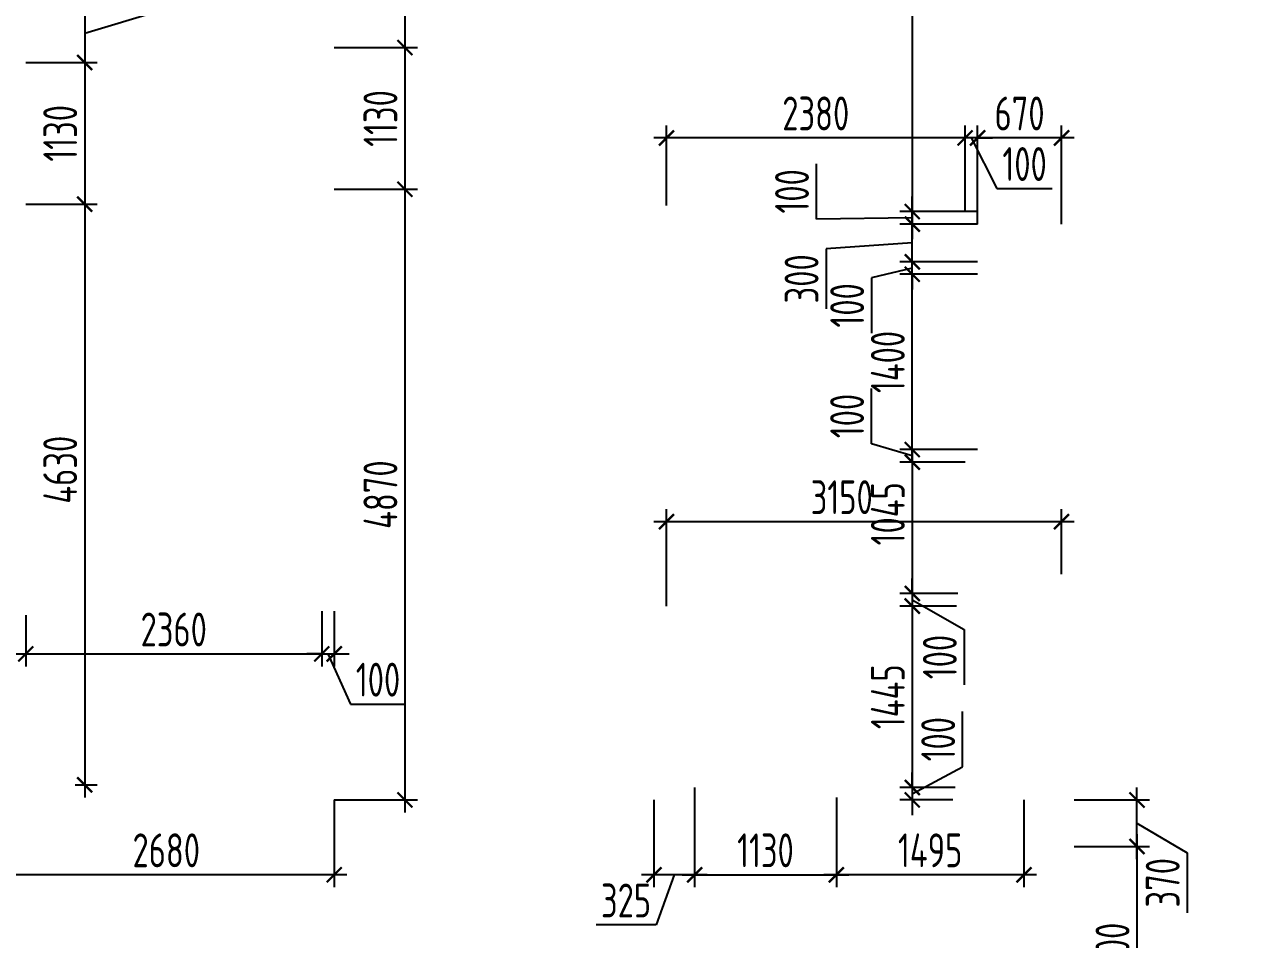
# Model space of a CAD drawing. Header units: millimetres. Extents: x -350007 to 536090, y -888 to 198380.
# Drawn here: x -190404 to -180628, y 117288 to 124585 of the extents above; entities that cross this region are included whole.
import ezdxf

# ---------------------------------------------------------------- set-up
doc = ezdxf.new("R2010")
doc.units = ezdxf.units.MM
doc.layers.add('АР_Размеры нов.', color=15, linetype='Continuous', lineweight=0)
doc.styles.add('ISOCPEUR', font='isocpeur.ttf', dxfattribs={"width": 0.7})
doc.dimstyles.new('R_100', dxfattribs={"dimtxt": 270, "dimasz": 120, "dimexe": 100, "dimexo": 0, "dimgap": 60, "dimtad": 1, "dimdec": 0, "dimrnd": 5, "dimzin": 0, "dimdsep": 46, "dimtxsty": 'ISOCPEUR', "dimblk": 'ARCHTICK', "dimcen": 0, "dimdle": 100, "dimclrd": 256, "dimclre": 256, "dimclrt": 256, "dimadec": 0, "dimazin": 0, "dimtfac": 2, "dimtdec": 0, "dimtofl": 0, "dimtmove": 1, "dimatfit": 3, "dimfxl": 1, "dimtvp": 3, "dimtolj": 1, "dimtzin": 0, "dimarcsym": 0})

# ---------------------------------------------------------------- blocks, each defined once
blk = doc.blocks.new('_ArchTick')
at = {"color": 0, "linetype": 'ByBlock', "const_width": 0.15}
blk.add_lwpolyline([(-0.5, -0.5), (0.5, 0.5)], dxfattribs=at)
blk = doc.blocks.new('*D2741')
at = {"layer": 'АР_Размеры нов.', "lineweight": -2, "ltscale": 100, "transparency": 16777216}
for p, q in [((-185060.2, 118380.7), (-185060.2, 117704)), ((-183930.2, 118380.7), (-183930.2, 117704)), ((-185160.2, 117804), (-183830.2, 117804))]:
    blk.add_line(p, q, dxfattribs=at)
at = {"layer": 'АР_Размеры нов.', "lineweight": -2, "ltscale": 100, "transparency": 16777216, "xscale": 120, "yscale": 120, "zscale": 120, "rotation": 180}
blk.add_blockref('_ArchTick', (-185060.2, 117804), dxfattribs=at)
at = {"layer": 'АР_Размеры нов.', "lineweight": -2, "ltscale": 100, "transparency": 16777216, "xscale": 120, "yscale": 120, "zscale": 120}
blk.add_blockref('_ArchTick', (-183930.2, 117804), dxfattribs=at)
at = {"layer": 'АР_Размеры нов.', "ltscale": 100, "transparency": 16777216, "insert": (-184495.2, 117999), "char_height": 270, "attachment_point": 5, "style": 'ISOCPEUR'}
blk.add_mtext('\\A1;1130', dxfattribs=at)
blk = doc.blocks.new('*D2538')
at = {"layer": 'АР_Размеры нов.', "lineweight": -2, "ltscale": 100, "transparency": 16777216}
for p, q in [((-181532.7, 118129), (-181532.7, 116229)), ((-182033.9, 118029), (-181432.7, 118029)), ((-182033.9, 116329), (-181432.7, 116329))]:
    blk.add_line(p, q, dxfattribs=at)
at = {"layer": 'АР_Размеры нов.', "lineweight": -2, "ltscale": 100, "transparency": 16777216, "xscale": 120, "yscale": 120, "zscale": 120}
for p, rotation in [((-181532.7, 118029), 90), ((-181532.7, 116329), 270)]:
    blk.add_blockref('_ArchTick', p, dxfattribs=dict(at, rotation=rotation))
at = {"layer": 'АР_Размеры нов.', "ltscale": 100, "transparency": 16777216, "insert": (-181727.7, 117179), "char_height": 270, "attachment_point": 5, "rotation": 90, "style": 'ISOCPEUR'}
blk.add_mtext('\\A1;1700', dxfattribs=at)
blk = doc.blocks.new('*D2543')
at = {"layer": 'АР_Размеры нов.', "lineweight": -2, "ltscale": 100, "transparency": 16777216}
for p, q in [((-189924.2, 124382.4), (-189924.2, 123052.4)), ((-190393.9, 124282.4), (-189824.2, 124282.4)), ((-190393.9, 123152.4), (-189824.2, 123152.4))]:
    blk.add_line(p, q, dxfattribs=at)
at = {"layer": 'АР_Размеры нов.', "lineweight": -2, "ltscale": 100, "transparency": 16777216, "xscale": 120, "yscale": 120, "zscale": 120}
for p, rotation in [((-189924.2, 124282.4), 90), ((-189924.2, 123152.4), 270)]:
    blk.add_blockref('_ArchTick', p, dxfattribs=dict(at, rotation=rotation))
at = {"layer": 'АР_Размеры нов.', "ltscale": 100, "transparency": 16777216, "insert": (-190119.2, 123717.4), "char_height": 270, "attachment_point": 5, "rotation": 90, "style": 'ISOCPEUR'}
blk.add_mtext('\\A1;1130', dxfattribs=at)
blk = doc.blocks.new('*D2683')
at = {"layer": 'АР_Размеры нов.', "lineweight": -2, "ltscale": 100, "transparency": 16777216}
for p, q in [((-185060.2, 118500.7), (-185060.2, 117704)), ((-185384.4, 118400.7), (-185384.4, 117704)), ((-184960.2, 117804), (-185484.4, 117804)), ((-185222.3, 117804), (-185367.6, 117404)), ((-185367.6, 117404), (-185846.7, 117404))]:
    blk.add_line(p, q, dxfattribs=at)
at = {"layer": 'АР_Размеры нов.', "lineweight": -2, "ltscale": 100, "transparency": 16777216, "xscale": 120, "yscale": 120, "zscale": 120, "rotation": 180}
blk.add_blockref('_ArchTick', (-185384.4, 117804), dxfattribs=at)
at = {"layer": 'АР_Размеры нов.', "lineweight": -2, "ltscale": 100, "transparency": 16777216, "xscale": 120, "yscale": 120, "zscale": 120}
blk.add_blockref('_ArchTick', (-185060.2, 117804), dxfattribs=at)
at = {"layer": 'АР_Размеры нов.', "ltscale": 100, "transparency": 16777216, "insert": (-185607.1, 117599), "char_height": 270, "attachment_point": 5, "style": 'ISOCPEUR'}
blk.add_mtext('\\A1;325', dxfattribs=at)
blk = doc.blocks.new('*D2858')
at = {"layer": 'АР_Размеры нов.', "lineweight": -2, "ltscale": 500, "transparency": 16777216}
for p, q in [((-189329.2, 124694.3), (-189329.2, 125192.3)), ((-189924.2, 124849.2), (-189924.2, 124182.4)), ((-190393.9, 124749.2), (-189824.2, 124749.2)), ((-189924.2, 124515.8), (-189329.2, 124694.3)), ((-190393.9, 124282.4), (-189824.2, 124282.4))]:
    blk.add_line(p, q, dxfattribs=at)
at = {"layer": 'АР_Размеры нов.', "lineweight": -2, "ltscale": 500, "transparency": 16777216, "xscale": 120, "yscale": 120, "zscale": 120}
for p, rotation in [((-189924.2, 124749.2), 90), ((-189924.2, 124282.4), 270)]:
    blk.add_blockref('_ArchTick', p, dxfattribs=dict(at, rotation=rotation))
at = {"layer": 'АР_Размеры нов.', "lineweight": 13, "ltscale": 500, "transparency": 16777216, "insert": (-189524.2, 124943.3), "char_height": 270, "attachment_point": 5, "rotation": 90, "style": 'ISOCPEUR'}
blk.add_mtext('\\A1;465', dxfattribs=at)
blk = doc.blocks.new('*D2859')
at = {"layer": 'АР_Размеры нов.', "lineweight": -2, "ltscale": 500, "transparency": 16777216}
for p, q in [((-189924.2, 123252.4), (-189924.2, 118420.7)), ((-190393.9, 123152.4), (-189824.2, 123152.4)), ((-189998.9, 118520.7), (-189824.2, 118520.7))]:
    blk.add_line(p, q, dxfattribs=at)
at = {"layer": 'АР_Размеры нов.', "lineweight": -2, "ltscale": 500, "transparency": 16777216, "xscale": 120, "yscale": 120, "zscale": 120}
for p, rotation in [((-189924.2, 123152.4), 90), ((-189924.2, 118520.7), 270)]:
    blk.add_blockref('_ArchTick', p, dxfattribs=dict(at, rotation=rotation))
at = {"layer": 'АР_Размеры нов.', "lineweight": 13, "ltscale": 500, "transparency": 16777216, "insert": (-190119.2, 121034.3), "char_height": 270, "attachment_point": 5, "rotation": 90, "style": 'ISOCPEUR'}
blk.add_mtext('\\A1;4630', dxfattribs=at)
blk = doc.blocks.new('*D2873')
at = {"layer": 'АР_Размеры нов.', "lineweight": -2, "ltscale": 500, "transparency": 16777216}
for p, q in [((-187370.5, 126101), (-187370.5, 124300.7)), ((-187933.9, 126001), (-187270.5, 126001)), ((-187933.9, 124400.7), (-187270.5, 124400.7))]:
    blk.add_line(p, q, dxfattribs=at)
at = {"layer": 'АР_Размеры нов.', "lineweight": -2, "ltscale": 500, "transparency": 16777216, "xscale": 120, "yscale": 120, "zscale": 120}
for p, rotation in [((-187370.5, 126001), 90), ((-187370.5, 124400.7), 270)]:
    blk.add_blockref('_ArchTick', p, dxfattribs=dict(at, rotation=rotation))
at = {"layer": 'АР_Размеры нов.', "lineweight": 13, "ltscale": 500, "transparency": 16777216, "insert": (-187565.5, 125200.8), "char_height": 270, "attachment_point": 5, "rotation": 90, "style": 'ISOCPEUR'}
blk.add_mtext('\\A1;1600', dxfattribs=at)
blk = doc.blocks.new('*D2874')
at = {"layer": 'АР_Размеры нов.', "lineweight": -2, "ltscale": 500, "transparency": 16777216}
for p, q in [((-187370.5, 124500.7), (-187370.5, 123170.8)), ((-187933.9, 124400.7), (-187270.5, 124400.7)), ((-187933.9, 123270.8), (-187270.5, 123270.8))]:
    blk.add_line(p, q, dxfattribs=at)
at = {"layer": 'АР_Размеры нов.', "lineweight": -2, "ltscale": 500, "transparency": 16777216, "xscale": 120, "yscale": 120, "zscale": 120}
for p, rotation in [((-187370.5, 124400.7), 90), ((-187370.5, 123270.8), 270)]:
    blk.add_blockref('_ArchTick', p, dxfattribs=dict(at, rotation=rotation))
at = {"layer": 'АР_Размеры нов.', "lineweight": 13, "ltscale": 500, "transparency": 16777216, "insert": (-187565.5, 123835.7), "char_height": 270, "attachment_point": 5, "rotation": 90, "style": 'ISOCPEUR'}
blk.add_mtext('\\A1;1130', dxfattribs=at)
blk = doc.blocks.new('*D2875')
at = {"layer": 'АР_Размеры нов.', "lineweight": -2, "ltscale": 500, "transparency": 16777216}
for p, q in [((-187370.5, 123370.8), (-187370.5, 118300.7)), ((-187933.9, 123270.8), (-187270.5, 123270.8)), ((-187933.9, 118400.7), (-187270.5, 118400.7))]:
    blk.add_line(p, q, dxfattribs=at)
at = {"layer": 'АР_Размеры нов.', "lineweight": -2, "ltscale": 500, "transparency": 16777216, "xscale": 120, "yscale": 120, "zscale": 120}
for p, rotation in [((-187370.5, 123270.8), 90), ((-187370.5, 118400.7), 270)]:
    blk.add_blockref('_ArchTick', p, dxfattribs=dict(at, rotation=rotation))
at = {"layer": 'АР_Размеры нов.', "lineweight": 13, "ltscale": 500, "transparency": 16777216, "insert": (-187565.5, 120835.7), "char_height": 270, "attachment_point": 5, "rotation": 90, "style": 'ISOCPEUR'}
blk.add_mtext('\\A1;4870', dxfattribs=at)
blk = doc.blocks.new('*D2876')
at = {"layer": 'АР_Размеры нов.', "lineweight": -2, "ltscale": 500, "transparency": 16777216}
for p, q in [((-190613.2, 118400.5), (-190613.2, 117704)), ((-187933.9, 118400.7), (-187933.9, 117704)), ((-187833.9, 117804), (-190713.2, 117804))]:
    blk.add_line(p, q, dxfattribs=at)
at = {"layer": 'АР_Размеры нов.', "lineweight": -2, "ltscale": 500, "transparency": 16777216, "xscale": 120, "yscale": 120, "zscale": 120, "rotation": 180}
blk.add_blockref('_ArchTick', (-190613.2, 117804), dxfattribs=at)
at = {"layer": 'АР_Размеры нов.', "lineweight": -2, "ltscale": 500, "transparency": 16777216, "xscale": 120, "yscale": 120, "zscale": 120}
blk.add_blockref('_ArchTick', (-187933.9, 117804), dxfattribs=at)
at = {"layer": 'АР_Размеры нов.', "lineweight": 13, "ltscale": 500, "transparency": 16777216, "insert": (-189273.5, 117999), "char_height": 270, "attachment_point": 5, "style": 'ISOCPEUR'}
blk.add_mtext('\\A1;2680', dxfattribs=at)
blk = doc.blocks.new('*D3079')
at = {"layer": 'АР_Размеры нов.', "lineweight": -2, "ltscale": 500, "transparency": 16777216}
for p, q in [((-190393.9, 119874), (-190393.9, 119465.1)), ((-188033.9, 119874), (-188033.9, 119465.1)), ((-190493.9, 119565.1), (-187933.9, 119565.1))]:
    blk.add_line(p, q, dxfattribs=at)
at = {"layer": 'АР_Размеры нов.', "lineweight": -2, "ltscale": 500, "transparency": 16777216, "xscale": 120, "yscale": 120, "zscale": 120, "rotation": 180}
blk.add_blockref('_ArchTick', (-190393.9, 119565.1), dxfattribs=at)
at = {"layer": 'АР_Размеры нов.', "lineweight": -2, "ltscale": 500, "transparency": 16777216, "xscale": 120, "yscale": 120, "zscale": 120}
blk.add_blockref('_ArchTick', (-188033.9, 119565.1), dxfattribs=at)
at = {"layer": 'АР_Размеры нов.', "lineweight": 13, "ltscale": 500, "transparency": 16777216, "insert": (-189213.9, 119760.1), "char_height": 270, "attachment_point": 5, "style": 'ISOCPEUR'}
blk.add_mtext('\\A1;2360', dxfattribs=at)
blk = doc.blocks.new('*D3084')
at = {"layer": 'АР_Размеры нов.', "lineweight": -2, "ltscale": 500, "transparency": 16777216}
for p, q in [((-188033.9, 119905.1), (-188033.9, 119465.1)), ((-187933.9, 119905.1), (-187933.9, 119465.1)), ((-188033.9, 119565.1), (-188153.9, 119565.1)), ((-188033.9, 119565.1), (-187933.9, 119565.1)), ((-187983.9, 119565.1), (-187805.4, 119165.1)), ((-187933.9, 119565.1), (-187813.9, 119565.1)), ((-187805.4, 119165.1), (-187364.1, 119165.1))]:
    blk.add_line(p, q, dxfattribs=at)
at = {"layer": 'АР_Размеры нов.', "lineweight": -2, "ltscale": 500, "transparency": 16777216, "xscale": 120, "yscale": 120, "zscale": 120}
blk.add_blockref('_ArchTick', (-188033.9, 119565.1), dxfattribs=at)
at = {"layer": 'АР_Размеры нов.', "lineweight": -2, "ltscale": 500, "transparency": 16777216, "xscale": 120, "yscale": 120, "zscale": 120, "rotation": 180}
blk.add_blockref('_ArchTick', (-187933.9, 119565.1), dxfattribs=at)
at = {"layer": 'АР_Размеры нов.', "lineweight": 13, "ltscale": 500, "transparency": 16777216, "insert": (-187584.8, 119360.1), "char_height": 270, "attachment_point": 5, "style": 'ISOCPEUR'}
blk.add_mtext('\\A1;100', dxfattribs=at)
blk = doc.blocks.new('*D1638')
at = {"layer": 'АР_Размеры нов.', "lineweight": -2, "ltscale": 500, "transparency": 16777216}
for p, q in [((-185284.4, 119947.2), (-185284.4, 120720.2)), ((-182133.9, 120201.1), (-182133.9, 120720.2)), ((-185384.4, 120620.2), (-182033.9, 120620.2))]:
    blk.add_line(p, q, dxfattribs=at)
at = {"layer": 'АР_Размеры нов.', "lineweight": -2, "ltscale": 500, "transparency": 16777216, "xscale": 120, "yscale": 120, "zscale": 120, "rotation": 180}
blk.add_blockref('_ArchTick', (-185284.4, 120620.2), dxfattribs=at)
at = {"layer": 'АР_Размеры нов.', "lineweight": -2, "ltscale": 500, "transparency": 16777216, "xscale": 120, "yscale": 120, "zscale": 120}
blk.add_blockref('_ArchTick', (-182133.9, 120620.2), dxfattribs=at)
at = {"layer": 'АР_Размеры нов.', "lineweight": 13, "ltscale": 500, "transparency": 16777216, "insert": (-183887.1, 120815.2), "char_height": 270, "attachment_point": 5, "style": 'ISOCPEUR'}
blk.add_mtext('\\A1;3150', dxfattribs=at)
blk = doc.blocks.new('*D1639')
at = {"layer": 'АР_Размеры нов.', "lineweight": -2, "ltscale": 500, "transparency": 16777216}
for p, q in [((-182803.9, 122992.8), (-182803.9, 123780.4)), ((-182134, 122992.8), (-182134, 123780.4)), ((-182034, 123680.4), (-182903.9, 123680.4))]:
    blk.add_line(p, q, dxfattribs=at)
at = {"layer": 'АР_Размеры нов.', "lineweight": -2, "ltscale": 500, "transparency": 16777216, "xscale": 120, "yscale": 120, "zscale": 120, "rotation": 180}
blk.add_blockref('_ArchTick', (-182803.9, 123680.4), dxfattribs=at)
at = {"layer": 'АР_Размеры нов.', "lineweight": -2, "ltscale": 500, "transparency": 16777216, "xscale": 120, "yscale": 120, "zscale": 120}
blk.add_blockref('_ArchTick', (-182134, 123680.4), dxfattribs=at)
at = {"layer": 'АР_Размеры нов.', "lineweight": 13, "ltscale": 500, "transparency": 16777216, "insert": (-182469, 123875.4), "char_height": 270, "attachment_point": 5, "style": 'ISOCPEUR'}
blk.add_mtext('\\A1;670', dxfattribs=at)
blk = doc.blocks.new('*D1640')
at = {"layer": 'АР_Размеры нов.', "lineweight": -2, "ltscale": 500, "transparency": 16777216}
for p, q in [((-182903.9, 123092.8), (-182903.9, 123780.4)), ((-182803.9, 122992.8), (-182803.9, 123780.4)), ((-182903.9, 123680.4), (-183023.9, 123680.4)), ((-182803.9, 123680.4), (-182903.9, 123680.4)), ((-182853.9, 123680.4), (-182649.3, 123277.2)), ((-182803.9, 123680.4), (-182683.9, 123680.4)), ((-182649.3, 123277.2), (-182208, 123277.2))]:
    blk.add_line(p, q, dxfattribs=at)
at = {"layer": 'АР_Размеры нов.', "lineweight": -2, "ltscale": 500, "transparency": 16777216, "xscale": 120, "yscale": 120, "zscale": 120}
blk.add_blockref('_ArchTick', (-182903.9, 123680.4), dxfattribs=at)
at = {"layer": 'АР_Размеры нов.', "lineweight": -2, "ltscale": 500, "transparency": 16777216, "xscale": 120, "yscale": 120, "zscale": 120, "rotation": 180}
blk.add_blockref('_ArchTick', (-182803.9, 123680.4), dxfattribs=at)
at = {"layer": 'АР_Размеры нов.', "lineweight": 13, "ltscale": 500, "transparency": 16777216, "insert": (-182428.7, 123472.2), "char_height": 270, "attachment_point": 5, "style": 'ISOCPEUR'}
blk.add_mtext('\\A1;100', dxfattribs=at)
blk = doc.blocks.new('*D1641')
at = {"layer": 'АР_Размеры нов.', "lineweight": -2, "ltscale": 500, "transparency": 16777216}
for p, q in [((-185284.4, 123142.4), (-185284.4, 123780.4)), ((-182903.9, 123092.8), (-182903.9, 123780.4)), ((-182803.9, 123680.4), (-185384.4, 123680.4))]:
    blk.add_line(p, q, dxfattribs=at)
at = {"layer": 'АР_Размеры нов.', "lineweight": -2, "ltscale": 500, "transparency": 16777216, "xscale": 120, "yscale": 120, "zscale": 120, "rotation": 180}
blk.add_blockref('_ArchTick', (-185284.4, 123680.4), dxfattribs=at)
at = {"layer": 'АР_Размеры нов.', "lineweight": -2, "ltscale": 500, "transparency": 16777216, "xscale": 120, "yscale": 120, "zscale": 120}
blk.add_blockref('_ArchTick', (-182903.9, 123680.4), dxfattribs=at)
at = {"layer": 'АР_Размеры нов.', "lineweight": 13, "ltscale": 500, "transparency": 16777216, "insert": (-184094.2, 123875.4), "char_height": 270, "attachment_point": 5, "style": 'ISOCPEUR'}
blk.add_mtext('\\A1;2380', dxfattribs=at)
blk = doc.blocks.new('*D1642')
at = {"layer": 'АР_Размеры нов.', "lineweight": -2, "ltscale": 500, "transparency": 16777216}
for p, q in [((-183324.5, 127450.7), (-183324.5, 122992.8)), ((-184756, 127350.7), (-183224.5, 127350.7)), ((-182903.9, 123092.8), (-183424.5, 123092.8))]:
    blk.add_line(p, q, dxfattribs=at)
at = {"layer": 'АР_Размеры нов.', "lineweight": -2, "ltscale": 500, "transparency": 16777216, "xscale": 120, "yscale": 120, "zscale": 120}
for p, rotation in [((-183324.5, 127350.7), 90), ((-183324.5, 123092.8), 270)]:
    blk.add_blockref('_ArchTick', p, dxfattribs=dict(at, rotation=rotation))
at = {"layer": 'АР_Размеры нов.', "lineweight": 13, "ltscale": 500, "transparency": 16777216, "insert": (-183519.5, 125221.7), "char_height": 270, "attachment_point": 5, "rotation": 90, "style": 'ISOCPEUR'}
blk.add_mtext('\\A1;4260', dxfattribs=at)
blk = doc.blocks.new('*D1643')
at = {"layer": 'АР_Размеры нов.', "lineweight": -2, "ltscale": 500, "transparency": 16777216}
for p, q in [((-183649.5, 121242.1), (-183649.5, 121683.4)), ((-183324.5, 121144.6), (-183649.5, 121242.1)), ((-183324.5, 121194.6), (-183324.5, 121314.6)), ((-182803.9, 121194.6), (-183424.5, 121194.6)), ((-183324.5, 121194.6), (-183324.5, 121094.6)), ((-182903.9, 121094.6), (-183424.5, 121094.6)), ((-183324.5, 121094.6), (-183324.5, 120974.6))]:
    blk.add_line(p, q, dxfattribs=at)
at = {"layer": 'АР_Размеры нов.', "lineweight": -2, "ltscale": 500, "transparency": 16777216, "xscale": 120, "yscale": 120, "zscale": 120}
for p, rotation in [((-183324.5, 121194.6), 270), ((-183324.5, 121094.6), 90)]:
    blk.add_blockref('_ArchTick', p, dxfattribs=dict(at, rotation=rotation))
at = {"layer": 'АР_Размеры нов.', "lineweight": 13, "ltscale": 500, "transparency": 16777216, "insert": (-183844.5, 121462.8), "char_height": 270, "attachment_point": 5, "rotation": 90, "style": 'ISOCPEUR'}
blk.add_mtext('\\A1;100', dxfattribs=at)
blk = doc.blocks.new('*D1644')
at = {"layer": 'АР_Размеры нов.', "lineweight": -2, "ltscale": 500, "transparency": 16777216}
for p, q in [((-183324.5, 121194.6), (-183324.5, 119947.2)), ((-182903.9, 121094.6), (-183424.5, 121094.6)), ((-182962.5, 120047.2), (-183424.5, 120047.2))]:
    blk.add_line(p, q, dxfattribs=at)
at = {"layer": 'АР_Размеры нов.', "lineweight": -2, "ltscale": 500, "transparency": 16777216, "xscale": 120, "yscale": 120, "zscale": 120}
for p, rotation in [((-183324.5, 121094.6), 90), ((-183324.5, 120047.2), 270)]:
    blk.add_blockref('_ArchTick', p, dxfattribs=dict(at, rotation=rotation))
at = {"layer": 'АР_Размеры нов.', "lineweight": 13, "ltscale": 500, "transparency": 16777216, "insert": (-183519.5, 120683), "char_height": 270, "attachment_point": 5, "rotation": 90, "style": 'ISOCPEUR'}
blk.add_mtext('\\A1;1045', dxfattribs=at)
blk = doc.blocks.new('*D1645')
at = {"layer": 'АР_Размеры нов.', "lineweight": -2, "ltscale": 500, "transparency": 16777216}
for p, q in [((-183324.5, 120047.2), (-183324.5, 120167.2)), ((-182962.5, 120047.2), (-183424.5, 120047.2)), ((-183324.5, 120047.2), (-183324.5, 119947.2)), ((-183324.5, 119997.2), (-182909.8, 119761.4)), ((-182972.3, 119947.2), (-183424.5, 119947.2)), ((-183324.5, 119947.2), (-183324.5, 119827.2)), ((-182909.8, 119761.4), (-182909.8, 119320.1))]:
    blk.add_line(p, q, dxfattribs=at)
at = {"layer": 'АР_Размеры нов.', "lineweight": -2, "ltscale": 500, "transparency": 16777216, "xscale": 120, "yscale": 120, "zscale": 120}
for p, rotation in [((-183324.5, 120047.2), 270), ((-183324.5, 119947.2), 90)]:
    blk.add_blockref('_ArchTick', p, dxfattribs=dict(at, rotation=rotation))
at = {"layer": 'АР_Размеры нов.', "lineweight": 13, "ltscale": 500, "transparency": 16777216, "insert": (-183104.8, 119540.7), "char_height": 270, "attachment_point": 5, "rotation": 90, "style": 'ISOCPEUR'}
blk.add_mtext('\\A1;100', dxfattribs=at)
blk = doc.blocks.new('*D1646')
at = {"layer": 'АР_Размеры нов.', "lineweight": -2, "ltscale": 500, "transparency": 16777216}
for p, q in [((-183324.5, 120047.2), (-183324.5, 118400.7)), ((-182972.3, 119947.2), (-183424.5, 119947.2)), ((-182982, 118500.7), (-183424.5, 118500.7))]:
    blk.add_line(p, q, dxfattribs=at)
at = {"layer": 'АР_Размеры нов.', "lineweight": -2, "ltscale": 500, "transparency": 16777216, "xscale": 120, "yscale": 120, "zscale": 120}
for p, rotation in [((-183324.5, 119947.2), 90), ((-183324.5, 118500.7), 270)]:
    blk.add_blockref('_ArchTick', p, dxfattribs=dict(at, rotation=rotation))
at = {"layer": 'АР_Размеры нов.', "lineweight": 13, "ltscale": 500, "transparency": 16777216, "insert": (-183519.5, 119223.9), "char_height": 270, "attachment_point": 5, "rotation": 90, "style": 'ISOCPEUR'}
blk.add_mtext('\\A1;1445', dxfattribs=at)
blk = doc.blocks.new('*D1647')
at = {"layer": 'АР_Размеры нов.', "lineweight": -2, "ltscale": 500, "transparency": 16777216}
for p, q in [((-182923, 118664.8), (-182923, 119106.1)), ((-183324.5, 118450.7), (-182923, 118664.8)), ((-183324.5, 118500.7), (-183324.5, 118620.7)), ((-182982, 118500.7), (-183424.5, 118500.7)), ((-183324.5, 118500.7), (-183324.5, 118400.7)), ((-183001.6, 118400.7), (-183424.5, 118400.7)), ((-183324.5, 118400.7), (-183324.5, 118280.7))]:
    blk.add_line(p, q, dxfattribs=at)
at = {"layer": 'АР_Размеры нов.', "lineweight": -2, "ltscale": 500, "transparency": 16777216, "xscale": 120, "yscale": 120, "zscale": 120}
for p, rotation in [((-183324.5, 118500.7), 270), ((-183324.5, 118400.7), 90)]:
    blk.add_blockref('_ArchTick', p, dxfattribs=dict(at, rotation=rotation))
at = {"layer": 'АР_Размеры нов.', "lineweight": 13, "ltscale": 500, "transparency": 16777216, "insert": (-183118, 118885.4), "char_height": 270, "attachment_point": 5, "rotation": 90, "style": 'ISOCPEUR'}
blk.add_mtext('\\A1;100', dxfattribs=at)
blk = doc.blocks.new('*D1648')
at = {"layer": 'АР_Размеры нов.', "lineweight": -2, "ltscale": 500, "transparency": 16777216}
for p, q in [((-183324.5, 121094.6), (-183324.5, 122692.8)), ((-182804, 122592.8), (-183424.5, 122592.8)), ((-182803.9, 121194.6), (-183424.5, 121194.6))]:
    blk.add_line(p, q, dxfattribs=at)
at = {"layer": 'АР_Размеры нов.', "lineweight": -2, "ltscale": 500, "transparency": 16777216, "xscale": 120, "yscale": 120, "zscale": 120}
for p, rotation in [((-183324.5, 122592.8), 90), ((-183324.5, 121194.6), 270)]:
    blk.add_blockref('_ArchTick', p, dxfattribs=dict(at, rotation=rotation))
at = {"layer": 'АР_Размеры нов.', "lineweight": 13, "ltscale": 500, "transparency": 16777216, "insert": (-183519.5, 121893.7), "char_height": 270, "attachment_point": 5, "rotation": 90, "style": 'ISOCPEUR'}
blk.add_mtext('\\A1;1400', dxfattribs=at)
blk = doc.blocks.new('*D1649')
at = {"layer": 'АР_Размеры нов.', "lineweight": -2, "ltscale": 500, "transparency": 16777216}
for p, q in [((-183324.5, 122692.8), (-183324.5, 122812.8)), ((-182804, 122692.8), (-183424.5, 122692.8)), ((-183324.5, 122592.8), (-183324.5, 122692.8)), ((-183324.5, 122642.8), (-183648.8, 122565.7)), ((-183648.8, 122565.7), (-183648.8, 122124.4)), ((-182804, 122592.8), (-183424.5, 122592.8)), ((-183324.5, 122592.8), (-183324.5, 122472.8))]:
    blk.add_line(p, q, dxfattribs=at)
at = {"layer": 'АР_Размеры нов.', "lineweight": -2, "ltscale": 500, "transparency": 16777216, "xscale": 120, "yscale": 120, "zscale": 120}
for p, rotation in [((-183324.5, 122692.8), 270), ((-183324.5, 122592.8), 90)]:
    blk.add_blockref('_ArchTick', p, dxfattribs=dict(at, rotation=rotation))
at = {"layer": 'АР_Размеры нов.', "lineweight": 13, "ltscale": 500, "transparency": 16777216, "insert": (-183843.8, 122345.1), "char_height": 270, "attachment_point": 5, "rotation": 90, "style": 'ISOCPEUR'}
blk.add_mtext('\\A1;100', dxfattribs=at)
blk = doc.blocks.new('*D1650')
at = {"layer": 'АР_Размеры нов.', "lineweight": -2, "ltscale": 500, "transparency": 16777216}
for p, q in [((-183324.5, 122592.8), (-183324.5, 123092.8)), ((-182803.9, 122992.8), (-183424.5, 122992.8)), ((-183324.5, 122842.8), (-184012.2, 122796.1)), ((-184012.2, 122796.1), (-184012.2, 122317)), ((-182804, 122692.8), (-183424.5, 122692.8))]:
    blk.add_line(p, q, dxfattribs=at)
at = {"layer": 'АР_Размеры нов.', "lineweight": -2, "ltscale": 500, "transparency": 16777216, "xscale": 120, "yscale": 120, "zscale": 120}
for p, rotation in [((-183324.5, 122992.8), 90), ((-183324.5, 122692.8), 270)]:
    blk.add_blockref('_ArchTick', p, dxfattribs=dict(at, rotation=rotation))
at = {"layer": 'АР_Размеры нов.', "lineweight": 13, "ltscale": 500, "transparency": 16777216, "insert": (-184207.2, 122556.5), "char_height": 270, "attachment_point": 5, "rotation": 90, "style": 'ISOCPEUR'}
blk.add_mtext('\\A1;300', dxfattribs=at)
blk = doc.blocks.new('*D1651')
at = {"layer": 'АР_Размеры нов.', "lineweight": -2, "ltscale": 500, "transparency": 16777216}
for p, q in [((-184088.7, 123033.7), (-184088.7, 123475)), ((-183324.5, 123092.8), (-183324.5, 123212.8)), ((-182803.9, 123092.8), (-183424.5, 123092.8)), ((-183324.5, 122992.8), (-183324.5, 123092.8)), ((-183324.5, 123042.8), (-184088.7, 123033.7)), ((-182803.9, 122992.8), (-183424.5, 122992.8)), ((-183324.5, 122992.8), (-183324.5, 122872.8))]:
    blk.add_line(p, q, dxfattribs=at)
at = {"layer": 'АР_Размеры нов.', "lineweight": -2, "ltscale": 500, "transparency": 16777216, "xscale": 120, "yscale": 120, "zscale": 120}
for p, rotation in [((-183324.5, 123092.8), 270), ((-183324.5, 122992.8), 90)]:
    blk.add_blockref('_ArchTick', p, dxfattribs=dict(at, rotation=rotation))
at = {"layer": 'АР_Размеры нов.', "lineweight": 13, "ltscale": 500, "transparency": 16777216, "insert": (-184283.7, 123254.3), "char_height": 270, "attachment_point": 5, "rotation": 90, "style": 'ISOCPEUR'}
blk.add_mtext('\\A1;100', dxfattribs=at)
blk = doc.blocks.new('*D1652')
at = {"layer": 'АР_Размеры нов.', "lineweight": -2, "ltscale": 500, "transparency": 16777216}
for p, q in [((-181532.7, 117929), (-181532.7, 118500.7)), ((-182033.9, 118400.7), (-181432.7, 118400.7)), ((-181532.7, 118214.9), (-181132.7, 117979.9)), ((-182033.9, 118029), (-181432.7, 118029)), ((-181132.7, 117979.9), (-181132.7, 117500.8))]:
    blk.add_line(p, q, dxfattribs=at)
at = {"layer": 'АР_Размеры нов.', "lineweight": -2, "ltscale": 500, "transparency": 16777216, "xscale": 120, "yscale": 120, "zscale": 120}
for p, rotation in [((-181532.7, 118400.7), 90), ((-181532.7, 118029), 270)]:
    blk.add_blockref('_ArchTick', p, dxfattribs=dict(at, rotation=rotation))
at = {"layer": 'АР_Размеры нов.', "lineweight": 13, "ltscale": 500, "transparency": 16777216, "insert": (-181327.7, 117740.3), "char_height": 270, "attachment_point": 5, "rotation": 90, "style": 'ISOCPEUR'}
blk.add_mtext('\\A1;370', dxfattribs=at)
blk = doc.blocks.new('*D4066')
at = {"layer": 'АР_Размеры нов.', "lineweight": -2, "transparency": 16777216}
for p, q in [((-183930.2, 118420.7), (-183930.2, 117704)), ((-182433.9, 118400.7), (-182433.9, 117704)), ((-182333.9, 117804), (-184030.2, 117804))]:
    blk.add_line(p, q, dxfattribs=at)
at = {"layer": 'АР_Размеры нов.', "lineweight": -2, "transparency": 16777216, "xscale": 120, "yscale": 120, "zscale": 120, "rotation": 180}
blk.add_blockref('_ArchTick', (-183930.2, 117804), dxfattribs=at)
at = {"layer": 'АР_Размеры нов.', "lineweight": -2, "transparency": 16777216, "xscale": 120, "yscale": 120, "zscale": 120}
blk.add_blockref('_ArchTick', (-182433.9, 117804), dxfattribs=at)
at = {"layer": 'АР_Размеры нов.', "transparency": 16777216, "insert": (-183182, 117999), "char_height": 270, "attachment_point": 5, "style": 'ISOCPEUR'}
blk.add_mtext('\\A1;1495', dxfattribs=at)
blk = doc.blocks.new('*D7184')
at = {"layer": 'АР_Размеры нов.', "lineweight": -2, "transparency": 16777216}
for p, q in [((-186100.2, 131670.6), (-186002.7, 131995.6)), ((-186002.7, 131995.6), (-185655.9, 131995.6)), ((-186145.2, 131370.7), (-186145.2, 131770.6)), ((-186055.2, 131530.7), (-186055.2, 131770.6)), ((-186145.2, 131670.6), (-186265.2, 131670.6)), ((-186145.2, 131670.6), (-186055.2, 131670.6)), ((-186055.2, 131670.6), (-185935.2, 131670.6)), ((-281863.4, 59884.7), (-281863.4, 59308.8)), ((-281179, 59884.7), (-281179, 59308.8)), ((-281963.4, 59408.8), (-281079, 59408.8))]:
    blk.add_line(p, q, dxfattribs=at)
at = {"layer": 'АР_Размеры нов.', "lineweight": -2, "transparency": 16777216, "xscale": 120, "yscale": 120, "zscale": 120}
for p in [(-186145.2, 131670.6), (-281179, 59408.8)]:
    blk.add_blockref('_ArchTick', p, dxfattribs=at)
at = {"layer": 'АР_Размеры нов.', "lineweight": -2, "transparency": 16777216, "xscale": 120, "yscale": 120, "zscale": 120, "rotation": 180}
for p in [(-186055.2, 131670.6), (-281863.4, 59408.8)]:
    blk.add_blockref('_ArchTick', p, dxfattribs=at)
at = {"layer": 'АР_Размеры нов.', "transparency": 16777216, "char_height": 270, "attachment_point": 5, "style": 'ISOCPEUR'}
for s, insert in [('\\A1;90', (-185829.3, 132190.6)), ('\\A1;685', (-281521.2, 59603.8))]:
    blk.add_mtext(s, dxfattribs=dict(at, insert=insert))
blk = doc.blocks.new('*D7185')
at = {"layer": 'АР_Размеры нов.', "lineweight": -2, "transparency": 16777216}
for p, q in [((-152915.4, 120873.4), (-152915.4, 121314.7)), ((-153510.4, 120694.9), (-152915.4, 120873.4)), ((-153510.4, 120520.7), (-153510.4, 120869.1)), ((-154303.9, 120769.1), (-153410.4, 120769.1)), ((-154463.9, 120620.7), (-153410.4, 120620.7)), ((-280686, 59784.7), (-280686, 60786.4)), ((-281179, 60686.4), (-280586, 60686.4)), ((-281179, 59884.7), (-280586, 59884.7))]:
    blk.add_line(p, q, dxfattribs=at)
at = {"layer": 'АР_Размеры нов.', "lineweight": -2, "transparency": 16777216, "xscale": 120, "yscale": 120, "zscale": 120}
for p, rotation in [((-153510.4, 120769.1), 90), ((-153510.4, 120620.7), 270), ((-280686, 60686.4), 90), ((-280686, 59884.7), 270)]:
    blk.add_blockref('_ArchTick', p, dxfattribs=dict(at, rotation=rotation))
at = {"layer": 'АР_Размеры нов.', "transparency": 16777216, "char_height": 270, "attachment_point": 5, "rotation": 90, "style": 'ISOCPEUR'}
for s, insert in [('\\A1;150', (-153110.4, 121094.1)), ('\\A1;800', (-280881, 60285.5))]:
    blk.add_mtext(s, dxfattribs=dict(at, insert=insert))

msp = doc.modelspace()

# ---------------------------------------------------------------- dimensions: what is measured, and where the dimension line sits
at = {"layer": 'АР_Размеры нов.'}
for base, p1, p2, picture, middle in [((-186055.2, 131670.6), (-186145.2, 131370.7), (-186055.2, 131530.7), '*D7184', (-185942.7, 132190.6)), ((-281179, 59408.8), (-281863.4, 59884.7), (-281179, 59884.7), '*D7184', (-281521.2, 59603.8)), ((-183930.2, 117804), (-182433.9, 118400.7), (-183930.2, 118420.7), '*D4066', (-183182, 117999))]:
    dim = msp.add_linear_dim(base=base, p1=p1, p2=p2, dimstyle='R_100', override={"dimpost": '\\X'}, dxfattribs=at)
    dim.commit()
    dim.dimension.update_dxf_attribs({"geometry": picture, "text_midpoint": middle})
at = {"layer": 'АР_Размеры нов.', "lineweight": 13, "ltscale": 500}
for base, p1, p2, override, picture, middle in [((-183324.5, 123092.8), (-184756, 127350.7), (-182903.9, 123092.8), {"dimpost": '\\X'}, '*D1642', (-183519.5, 125221.7)), ((-187370.5, 124400.7), (-187933.9, 126001), (-187933.9, 124400.7), {"dimpost": '\\X'}, '*D2873', (-187565.5, 125200.8)), ((-189924.2, 124282.4), (-190393.9, 124749.2), (-190393.9, 124282.4), {"dimpost": '\\X', "dimfxl": 2.5, "dimarcsym": 1}, '*D2858', (-189524.2, 124754.3)), ((-187370.5, 123270.8), (-187933.9, 124400.7), (-187933.9, 123270.8), {"dimpost": '\\X'}, '*D2874', (-187565.5, 123835.7)), ((-187370.5, 118400.7), (-187933.9, 123270.8), (-187933.9, 118400.7), {"dimpost": '\\X'}, '*D2875', (-187565.5, 120835.7)), ((-183324.5, 122592.8), (-182803.9, 121194.6), (-182804, 122592.8), {"dimpost": '\\X'}, '*D1648', (-183519.5, 121893.7)), ((-183324.5, 121094.6), (-182803.9, 121194.6), (-182903.9, 121094.6), {"dimpost": '\\X'}, '*D1643', (-183844.5, 121302.1)), ((-183324.4592, 118500.6825), (-182972.3066, 119947.1651), (-182982.0207, 118500.6825), {"dimpost": '\\X'}, '*D1646', (-183519.4592, 119223.9238))]:
    dim = msp.add_linear_dim(base=base, p1=p1, p2=p2, angle=90, dimstyle='R_100', override=override, dxfattribs=at)
    dim.commit()
    dim.dimension.update_dxf_attribs({"geometry": picture, "text_midpoint": middle})
at = {"layer": 'АР_Размеры нов.', "ltscale": 100}
for base, p1, p2, picture, middle in [((-189924.2, 123152.4), (-190393.9, 124282.4), (-190393.9, 123152.4), '*D2543', (-190119.2, 123717.4)), ((-181532.7, 116329), (-182033.9, 118029), (-182033.9, 116329), '*D2538', (-181727.7, 117179))]:
    dim = msp.add_linear_dim(base=base, p1=p1, p2=p2, angle=90, dimstyle='R_100', override={"dimpost": '\\X', "dimfxl": 2.5, "dimarcsym": 1}, dxfattribs=at)
    dim.commit()
    dim.dimension.update_dxf_attribs({"geometry": picture, "text_midpoint": middle})
at = {"layer": 'АР_Размеры нов.', "lineweight": 13, "ltscale": 500}
for base, p1, p2, picture, middle in [((-185284.4438, 123680.4038), (-182903.9151, 123092.7752), (-185284.4438, 123142.4061), '*D1641', (-184094.1794, 123875.4038)), ((-182803.9, 123680.4), (-182134, 122992.8), (-182803.9, 122992.8), '*D1639', (-182469, 123875.4)), ((-188033.9, 119565.1), (-190393.9, 119874), (-188033.9, 119874), '*D3079', (-189213.9, 119760.1)), ((-190613.2, 117804), (-187933.9, 118400.7), (-190613.2, 118400.5), '*D2876', (-189273.5, 117999))]:
    dim = msp.add_linear_dim(base=base, p1=p1, p2=p2, dimstyle='R_100', override={"dimpost": '\\X'}, dxfattribs=at)
    dim.commit()
    dim.dimension.update_dxf_attribs({"geometry": picture, "text_midpoint": middle})
for base, p1, p2, picture, middle in [((-182903.9, 123680.4), (-182803.9, 122992.8), (-182903.9, 123092.8), '*D1640', (-182589.3, 123277.2)), ((-182133.9151, 120620.2054), (-185284.4438, 119947.1651), (-182133.9151, 120201.0789), '*D1638', (-183887.0897, 120620.2054)), ((-187933.9, 119565.1), (-188033.9, 119905.1), (-187933.9, 119905.1), '*D3084', (-187745.4, 119165.1))]:
    dim = msp.add_linear_dim(base=base, p1=p1, p2=p2, dimstyle='R_100', override={"dimpost": '\\X'}, dxfattribs=at)
    dim.commit()
    dim.dimension.update_dxf_attribs({"geometry": picture, "text_midpoint": middle, "dimtype": 160})
for base, p1, p2, override, picture, middle in [((-183324.5, 123092.8), (-182803.9, 122992.8), (-182803.9, 123092.8), {"dimpost": '\\X'}, '*D1651', (-184088.7, 123093.7)), ((-189924.2, 118520.7), (-190393.9, 123152.4), (-189998.9, 118520.7), {"dimpost": '\\X', "dimfxl": 2.5, "dimarcsym": 1}, '*D2859', (-189924.2, 121034.3)), ((-183324.5, 122992.8), (-182804, 122692.8), (-182803.9, 122992.8), {"dimpost": '\\X'}, '*D1650', (-184012.2, 122736.1)), ((-183324.5, 122692.8), (-182804, 122592.8), (-182804, 122692.8), {"dimpost": '\\X'}, '*D1649', (-183648.8, 122505.7)), ((-183324.5, 120047.2), (-182903.9, 121094.6), (-182962.5, 120047.2), {"dimpost": '\\X'}, '*D1644', (-183324.5, 120683)), ((-183324.5, 119947.2), (-182962.5, 120047.2), (-182972.3, 119947.2), {"dimpost": '\\X'}, '*D1645', (-182909.8, 119701.4)), ((-183324.5, 118400.7), (-182982, 118500.7), (-183001.6, 118400.7), {"dimpost": '\\X'}, '*D1647', (-182923, 118724.8)), ((-181532.7, 118400.7), (-182033.9, 118029), (-182033.9, 118400.7), {"dimpost": '\\X', "dimfxl": 2.5, "dimarcsym": 1}, '*D1652', (-181132.7, 117919.9))]:
    dim = msp.add_linear_dim(base=base, p1=p1, p2=p2, angle=90, dimstyle='R_100', override=override, dxfattribs=at)
    dim.commit()
    dim.dimension.update_dxf_attribs({"geometry": picture, "text_midpoint": middle, "dimtype": 160})
at = {"layer": 'АР_Размеры нов.'}
for base, p1, p2, middle in [((-153510.4, 120769.1), (-154463.9, 120620.7), (-154303.9, 120769.1), (-153110.4, 120933.4)), ((-280686, 60686.4), (-281179, 59884.7), (-281179, 60686.4), (-280881, 60285.5))]:
    dim = msp.add_linear_dim(base=base, p1=p1, p2=p2, angle=90, dimstyle='R_100', override={"dimpost": '\\X'}, dxfattribs=at)
    dim.commit()
    dim.dimension.update_dxf_attribs({"geometry": '*D7185', "text_midpoint": middle})
at = {"layer": 'АР_Размеры нов.', "ltscale": 100}
dim = msp.add_linear_dim(base=(-185384.4, 117804), p1=(-185060.2, 118500.7), p2=(-185384.4, 118400.7), dimstyle='R_100', override={"dimpost": '\\X', "dimfxl": 300, "dimarcsym": 1}, dxfattribs=at)
dim.commit()
dim.dimension.update_dxf_attribs({"geometry": '*D2683', "text_midpoint": (-185427.6, 117404), "dimtype": 160})
dim = msp.add_linear_dim(base=(-183930.2, 117804), p1=(-185060.2, 118380.7), p2=(-183930.2, 118380.7), dimstyle='R_100', override={"dimpost": '\\X', "dimfxl": 300, "dimarcsym": 1}, dxfattribs=at)
dim.commit()
dim.dimension.update_dxf_attribs({"geometry": '*D2741', "text_midpoint": (-184495.2, 117999)})

doc.saveas('drawing.dxf')
